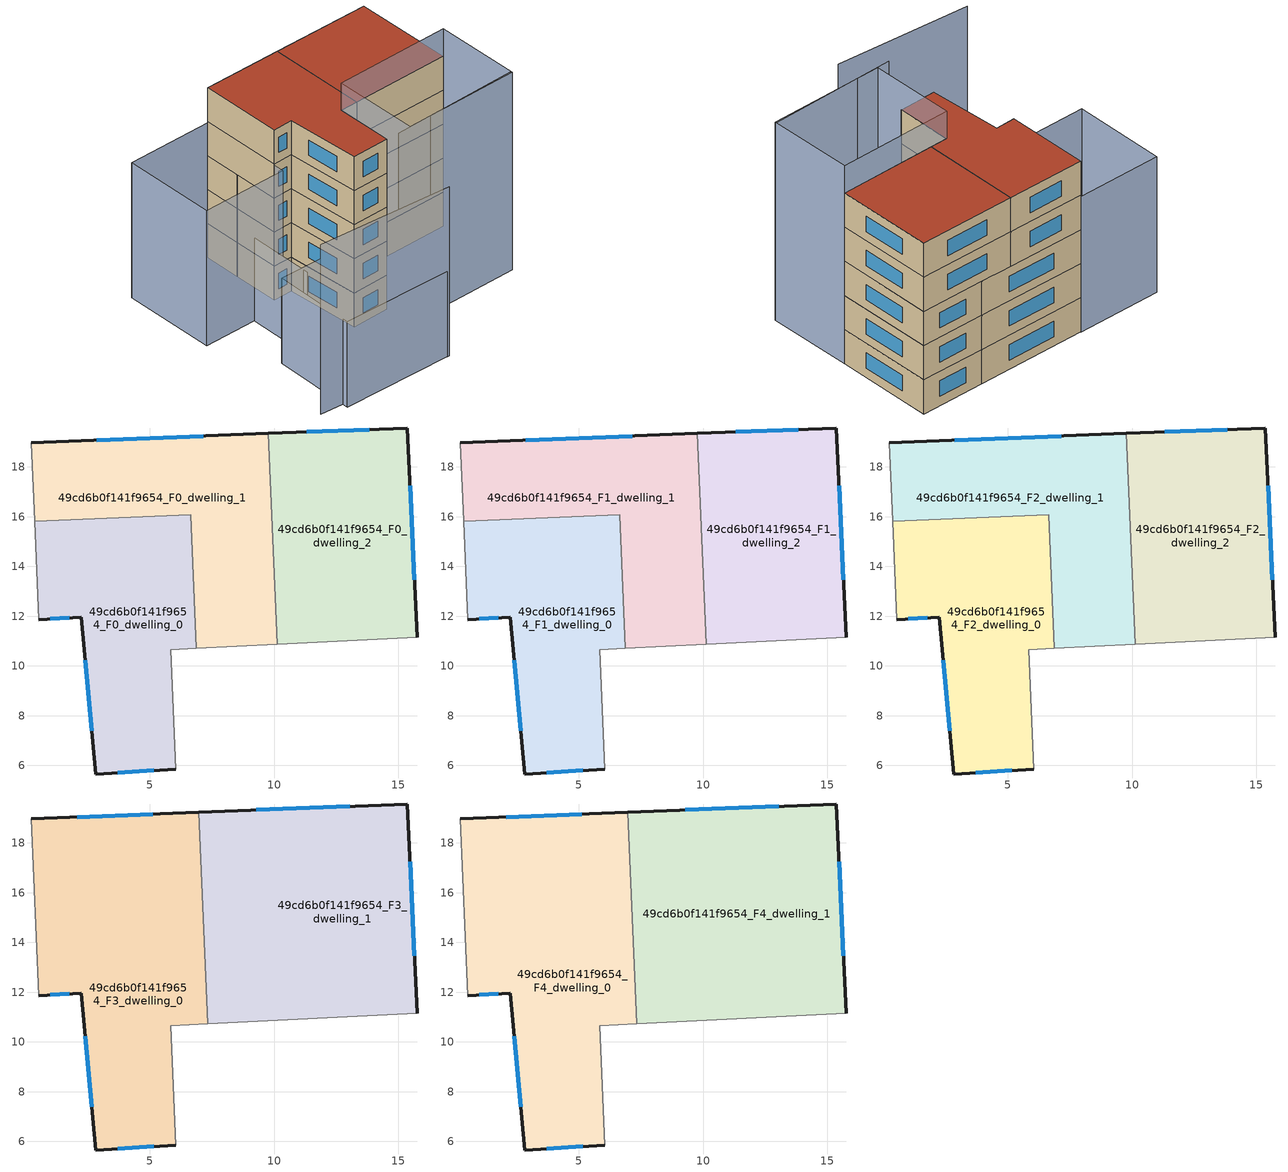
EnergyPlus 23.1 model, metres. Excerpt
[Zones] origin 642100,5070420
49cd6b0f141f9654_F0_dwelling_0
 floor ground (EU_floor_Construction): 6.64,16.08 6.87,10.71 5.85,10.66 6.05,5.86 2.84,5.66 2.24,11.96 0.54,11.86 0.38,15.82 z0
 wall outside (EU_wall_Construction): 0.54,11.86 2.24,11.96 2.84,5.66 6.05,5.86 z0:3
 wall adiabatic (EU_wall_Construction): 0.38,15.82 0.54,11.86 / 6.05,5.86 5.85,10.66 6.87,10.71 z0:3
 wall to 49cd6b0f141f9654_F0_dwelling_1 (EU_wall_Construction): 6.87,10.71 6.64,16.08 0.38,15.82 z0:3
 window (EU_Window_Construction): 2.41,10.23 2.68,7.39 / 1.01,11.89 1.78,11.94 / 3.72,5.71 5.16,5.8 z0.83:2.17
49cd6b0f141f9654_F0_dwelling_1
 floor ground (EU_floor_Construction): 9.77,19.34 10.12,10.88 6.87,10.71 6.64,16.08 0.38,15.82 0.24,18.97 z0
 wall outside (EU_wall_Construction): 9.77,19.34 0.24,18.97 z0:3
 wall adiabatic (EU_wall_Construction): 0.24,18.97 0.38,15.82 / 6.87,10.71 10.12,10.88 z0:3
 wall to 49cd6b0f141f9654_F0_dwelling_2 (EU_wall_Construction): 10.12,10.88 9.77,19.34 z0:3
 window (EU_Window_Construction): 7.15,19.24 2.86,19.07 z0.83:2.17
49cd6b0f141f9654_F0_dwelling_2
 floor ground (EU_floor_Construction): 15.36,19.57 15.75,11.16 10.12,10.88 9.77,19.34 z0
 wall outside (EU_wall_Construction): 15.75,11.16 15.36,19.57 9.77,19.34 z0:3
 wall adiabatic (EU_wall_Construction): 10.12,10.88 15.75,11.16 z0:3
 window (EU_Window_Construction): 13.82,19.5 11.31,19.41 / 15.64,13.47 15.47,17.25 z0.83:2.17
49cd6b0f141f9654_F1_dwelling_0
 floor to 49cd6b0f141f9654_F0_dwelling_0 (EU_floor_Construction): 6.64,16.08 6.87,10.71 5.85,10.66 6.05,5.86 2.84,5.66 2.24,11.96 0.54,11.86 0.38,15.82 z3
 wall outside (EU_wall_Construction): 0.54,11.86 2.24,11.96 2.84,5.66 6.05,5.86 z3:6
 wall adiabatic (EU_wall_Construction): 0.38,15.82 0.54,11.86 / 6.05,5.86 5.85,10.66 6.87,10.71 z3:6
 wall to 49cd6b0f141f9654_F1_dwelling_1 (EU_wall_Construction): 6.87,10.71 6.64,16.08 0.38,15.82 z3:6
 window (EU_Window_Construction): 2.41,10.23 2.68,7.39 / 1.01,11.89 1.78,11.94 / 3.72,5.71 5.16,5.8 z3.83:5.17
49cd6b0f141f9654_F1_dwelling_1
 floor to 49cd6b0f141f9654_F0_dwelling_1 (EU_floor_Construction): 9.77,19.34 10.12,10.88 6.87,10.71 6.64,16.08 0.38,15.82 0.24,18.97 z3
 wall outside (EU_wall_Construction): 9.77,19.34 0.24,18.97 z3:6
 wall adiabatic (EU_wall_Construction): 0.24,18.97 0.38,15.82 / 6.87,10.71 10.12,10.88 z3:6
 wall to 49cd6b0f141f9654_F1_dwelling_2 (EU_wall_Construction): 10.12,10.88 9.77,19.34 z3:6
 window (EU_Window_Construction): 7.15,19.24 2.86,19.07 z3.83:5.17
49cd6b0f141f9654_F1_dwelling_2
 floor to 49cd6b0f141f9654_F0_dwelling_2 (EU_floor_Construction): 15.36,19.57 15.75,11.16 10.12,10.88 9.77,19.34 z3
 wall outside (EU_wall_Construction): 15.75,11.16 15.36,19.57 9.77,19.34 z3:6
 wall adiabatic (EU_wall_Construction): 10.12,10.88 15.75,11.16 z3:6
 window (EU_Window_Construction): 13.82,19.5 11.31,19.41 / 15.64,13.47 15.47,17.25 z3.83:5.17
49cd6b0f141f9654_F2_dwelling_0
 floor to 49cd6b0f141f9654_F1_dwelling_0 (EU_floor_Construction): 6.64,16.08 6.87,10.71 5.85,10.66 6.05,5.86 2.84,5.66 2.24,11.96 0.54,11.86 0.38,15.82 z6
 wall outside (EU_wall_Construction): 0.54,11.86 2.24,11.96 2.84,5.66 6.05,5.86 z6:9
 wall adiabatic (EU_wall_Construction): 0.38,15.82 0.54,11.86 / 6.05,5.86 5.85,10.66 6.87,10.71 z6:9
 wall to 49cd6b0f141f9654_F2_dwelling_1 (EU_wall_Construction): 6.87,10.71 6.64,16.08 0.38,15.82 z6:9
 window (EU_Window_Construction): 2.41,10.23 2.68,7.39 / 1.01,11.89 1.78,11.94 / 3.72,5.71 5.16,5.8 z6.83:8.17
49cd6b0f141f9654_F2_dwelling_1
 floor to 49cd6b0f141f9654_F1_dwelling_1 (EU_floor_Construction): 9.77,19.34 10.12,10.88 6.87,10.71 6.64,16.08 0.38,15.82 0.24,18.97 z6
 wall outside (EU_wall_Construction): 9.77,19.34 0.24,18.97 z6:9
 wall adiabatic (EU_wall_Construction): 0.24,18.97 0.38,15.82 / 6.87,10.71 10.12,10.88 z6:9
 wall to 49cd6b0f141f9654_F2_dwelling_2 (EU_wall_Construction): 10.12,10.88 9.77,19.34 z6:9
 window (EU_Window_Construction): 7.15,19.24 2.86,19.07 z6.83:8.17
49cd6b0f141f9654_F2_dwelling_2
 floor to 49cd6b0f141f9654_F1_dwelling_2 (EU_floor_Construction): 15.36,19.57 15.75,11.16 10.12,10.88 9.77,19.34 z6
 wall outside (EU_wall_Construction): 15.75,11.16 15.36,19.57 9.77,19.34 z6:9
 wall adiabatic (EU_wall_Construction): 10.12,10.88 15.75,11.16 z6:9
 window (EU_Window_Construction): 13.82,19.5 11.31,19.41 / 15.64,13.47 15.47,17.25 z6.83:8.17
49cd6b0f141f9654_F3_dwelling_0
 floor to 49cd6b0f141f9654_F2_dwelling_0 (EU_floor_Construction): 6.64,16.08 6.87,10.71 5.85,10.66 6.05,5.86 2.84,5.66 2.24,11.96 0.54,11.86 0.38,15.82 z9
 floor to 49cd6b0f141f9654_F2_dwelling_1 (EU_floor_Construction): 6.98,19.23 7.34,10.74 6.87,10.71 6.64,16.08 0.38,15.82 0.24,18.97 z9
 wall outside (EU_wall_Construction): 0.54,11.86 2.24,11.96 2.84,5.66 6.05,5.86 / 6.98,19.24 0.24,18.97 z9:12
 wall adiabatic (EU_wall_Construction): 0.24,18.97 0.54,11.86 / 6.05,5.86 5.85,10.66 7.34,10.74 z9:12
 wall to 49cd6b0f141f9654_F3_dwelling_1 (EU_wall_Construction): 7.34,10.74 6.98,19.24 z9:12
 window (EU_Window_Construction): 2.41,10.23 2.68,7.39 / 1.01,11.89 1.78,11.94 / 5.12,19.16 2.1,19.04 / 3.72,5.71 5.16,5.8 z9.83:11.17
49cd6b0f141f9654_F3_dwelling_1
 floor to 49cd6b0f141f9654_F2_dwelling_1 (EU_floor_Construction): 9.77,19.34 10.12,10.88 7.34,10.74 6.98,19.23 z9
 floor to 49cd6b0f141f9654_F2_dwelling_2 (EU_floor_Construction): 15.36,19.57 15.75,11.16 10.12,10.88 9.77,19.34 z9
 wall outside (EU_wall_Construction): 15.75,11.16 15.36,19.57 6.98,19.24 z9:12
 wall adiabatic (EU_wall_Construction): 7.34,10.74 15.75,11.16 z9:12
 window (EU_Window_Construction): 13.05,19.47 9.28,19.33 / 15.64,13.47 15.47,17.25 z9.83:11.17
49cd6b0f141f9654_F4_dwelling_0
 floor to 49cd6b0f141f9654_F3_dwelling_0 (EU_floor_Construction): 6.98,19.24 7.34,10.74 5.85,10.66 6.05,5.86 2.84,5.66 2.24,11.96 0.54,11.86 0.24,18.97 z12
 wall outside (EU_wall_Construction): 0.54,11.86 2.24,11.96 2.84,5.66 6.05,5.86 / 6.98,19.24 0.24,18.97 z12:15
 wall adiabatic (EU_wall_Construction): 0.24,18.97 0.54,11.86 / 6.05,5.86 5.85,10.66 7.34,10.74 z12:15
 wall to 49cd6b0f141f9654_F4_dwelling_1 (EU_wall_Construction): 7.34,10.74 6.98,19.24 z12:15
 window (EU_Window_Construction): 2.41,10.23 2.68,7.39 / 1.01,11.89 1.78,11.94 / 5.12,19.16 2.1,19.04 / 3.72,5.71 5.16,5.8 z12.83:14.17
 roof outside (EU_roof_Construction): 6.05,5.86 5.85,10.66 7.34,10.74 6.98,19.24 0.24,18.97 0.54,11.86 2.24,11.96 2.84,5.66 z15
49cd6b0f141f9654_F4_dwelling_1
 floor to 49cd6b0f141f9654_F3_dwelling_1 (EU_floor_Construction): 15.36,19.57 15.75,11.16 7.34,10.74 6.98,19.24 z12
 wall outside (EU_wall_Construction): 15.75,11.16 15.36,19.57 6.98,19.24 z12:15
 wall adiabatic (EU_wall_Construction): 7.34,10.74 15.75,11.16 z12:15
 window (EU_Window_Construction): 13.05,19.47 9.28,19.33 / 15.64,13.47 15.47,17.25 z12.83:14.17
 roof outside (EU_roof_Construction): 15.75,11.16 15.36,19.57 6.98,19.24 7.34,10.74 z15
shading: 0.58,10.96 -6.76,10.66 / -6.76,10.66 -7.09,18.67 / -7.09,18.67 0.25,18.97 / 0.25,18.97 0.58,10.96 z0:11.9; -5.9,-1.08 5.83,-1.45 z0:14.9; 5.03,3.26 16.05,3.95 / 5.8,10.66 15.75,11.16 / 15.75,11.16 16.12,3.86 / 16.12,3.86 6.17,3.36 / 6.17,3.36 5.8,10.66 z0:17.4; 5.78,-1.45 -3.86,-1.65 / -3.86,-1.65 -4.01,5.52 / -4.01,5.52 5.64,5.72 / 5.64,5.72 5.78,-1.45 z0:7.5; -2.16,10.86 -1.96,5.12 z0:7.3
[Building]
EU S2 Campaign: North Axis=0; Terrain=City; Solar Distribution=FullExterior
[Site:Location]
Lyon-Bron: Latitude=45.75; Longitude=5; Time Zone=1; Elevation=198
[SizingPeriod:WeatherFileDays]
AnnualSizingPeriod: Begin Month=1; Begin Day of Month=1; End Month=12; End Day of Month=31; Day of Week for Start Day=Monday; Use Weather File Daylight Saving Period=No; Use Weather File Rain and Snow Indicators=No
[MATERIAL]
EU_InternalMass_Material: Roughness=MediumRough; Thickness=0.1; Conductivity=1; Density=1800; Specific Heat=900; Thermal Absorptance=0.9; Solar Absorptance=0.7; Visible Absorptance=0.7
[MATERIAL:NOMASS] Roughness=MediumRough; Thermal Absorptance=0.9; Solar Absorptance=0.7; Visible Absorptance=0.7
Name | Thermal Resistance
EU_wall_NoMass | 0.87146
EU_roof_NoMass | 0.842276
EU_floor_NoMass | 0.496999
[WINDOWMATERIAL:SIMPLEGLAZINGSYSTEM]
EU_Window_SimpleGlazing: UFactor=2.2525; Solar Heat Gain Coefficient=0.76; Visible Transmittance=0.76
[CONSTRUCTION]
EU_wall_Construction: EU_wall_NoMass
EU_roof_Construction: EU_roof_NoMass
EU_floor_Construction: EU_floor_NoMass
EU_Window_Construction: EU_Window_SimpleGlazing
EU_InternalMass_Construction: EU_InternalMass_Material
[ZONE] Type=1; Multiplier=1; Ceiling Height=autocalculate; Floor Area=autocalculate; Part of Total Floor Area=Yes
Name | Volume
49cd6b0f141f9654_F0_dwelling_0; 49cd6b0f141f9654_F1_dwelling_0; 49cd6b0f141f9654_F2_dwelling_0; 49cd6b0f141f9654_F0_dwelling_2; 49cd6b0f141f9654_F1_dwelling_2; 49cd6b0f141f9654_F2_dwelling_2 | 142.236
49cd6b0f141f9654_F3_dwelling_0; 49cd6b0f141f9654_F4_dwelling_0 | 213.338
49cd6b0f141f9654_F0_dwelling_1; 49cd6b0f141f9654_F1_dwelling_1; 49cd6b0f141f9654_F2_dwelling_1 | 142.232
49cd6b0f141f9654_F3_dwelling_1; 49cd6b0f141f9654_F4_dwelling_1 | 213.366
[INTERNALMASS] Construction=EU_InternalMass_Construction
Name | Zone or ZoneList | Surface Area
49cd6b0f141f9654_F0_dwelling_0_EU_InternalMass | 49cd6b0f141f9654_F0_dwelling_0 | 47.4131
49cd6b0f141f9654_F0_dwelling_1_EU_InternalMass | 49cd6b0f141f9654_F0_dwelling_1 | 47.4102
49cd6b0f141f9654_F0_dwelling_2_EU_InternalMass | 49cd6b0f141f9654_F0_dwelling_2 | 47.4141
49cd6b0f141f9654_F1_dwelling_0_EU_InternalMass | 49cd6b0f141f9654_F1_dwelling_0 | 47.4131
49cd6b0f141f9654_F1_dwelling_1_EU_InternalMass | 49cd6b0f141f9654_F1_dwelling_1 | 47.4102
49cd6b0f141f9654_F1_dwelling_2_EU_InternalMass | 49cd6b0f141f9654_F1_dwelling_2 | 47.4141
49cd6b0f141f9654_F2_dwelling_0_EU_InternalMass | 49cd6b0f141f9654_F2_dwelling_0 | 47.4131
49cd6b0f141f9654_F2_dwelling_1_EU_InternalMass | 49cd6b0f141f9654_F2_dwelling_1 | 47.4102
49cd6b0f141f9654_F2_dwelling_2_EU_InternalMass | 49cd6b0f141f9654_F2_dwelling_2 | 47.4141
49cd6b0f141f9654_F3_dwelling_0_EU_InternalMass | 49cd6b0f141f9654_F3_dwelling_0 | 71.1144
49cd6b0f141f9654_F3_dwelling_1_EU_InternalMass | 49cd6b0f141f9654_F3_dwelling_1 | 71.1233
49cd6b0f141f9654_F4_dwelling_0_EU_InternalMass | 49cd6b0f141f9654_F4_dwelling_0 | 71.1144
49cd6b0f141f9654_F4_dwelling_1_EU_InternalMass | 49cd6b0f141f9654_F4_dwelling_1 | 71.1233
[OTHEREQUIPMENT] Fuel Type=Electricity; Design Level Calculation Method=Watts/Area; Power per Zone Floor Area=1; Fraction Latent=0; Fraction Radiant=0; Fraction Lost=0; Carbon Dioxide Generation Rate=0; EndUse Subcategory=EU_Step8_InternalGains
Name | Zone or ZoneList or Space or SpaceList | Schedule
EU_Step8_InternalGain_49cd6b0f141f9654_F0_dwelling_0_f000 | 49cd6b0f141f9654_F0_dwelling_0 | EU_Step8_GainSchedule_49cd6b0f141f9654_F0_dwelling_0_f000
EU_Step8_InternalGain_49cd6b0f141f9654_F0_dwelling_1_f000 | 49cd6b0f141f9654_F0_dwelling_1 | EU_Step8_GainSchedule_49cd6b0f141f9654_F0_dwelling_1_f000
EU_Step8_InternalGain_49cd6b0f141f9654_F0_dwelling_2_f000 | 49cd6b0f141f9654_F0_dwelling_2 | EU_Step8_GainSchedule_49cd6b0f141f9654_F0_dwelling_2_f000
EU_Step8_InternalGain_49cd6b0f141f9654_F1_dwelling_0_f000 | 49cd6b0f141f9654_F1_dwelling_0 | EU_Step8_GainSchedule_49cd6b0f141f9654_F1_dwelling_0_f000
EU_Step8_InternalGain_49cd6b0f141f9654_F1_dwelling_1_f000 | 49cd6b0f141f9654_F1_dwelling_1 | EU_Step8_GainSchedule_49cd6b0f141f9654_F1_dwelling_1_f000
EU_Step8_InternalGain_49cd6b0f141f9654_F1_dwelling_2_f000 | 49cd6b0f141f9654_F1_dwelling_2 | EU_Step8_GainSchedule_49cd6b0f141f9654_F1_dwelling_2_f000
EU_Step8_InternalGain_49cd6b0f141f9654_F2_dwelling_0_f000 | 49cd6b0f141f9654_F2_dwelling_0 | EU_Step8_GainSchedule_49cd6b0f141f9654_F2_dwelling_0_f000
EU_Step8_InternalGain_49cd6b0f141f9654_F2_dwelling_1_f000 | 49cd6b0f141f9654_F2_dwelling_1 | EU_Step8_GainSchedule_49cd6b0f141f9654_F2_dwelling_1_f000
EU_Step8_InternalGain_49cd6b0f141f9654_F2_dwelling_2_f000 | 49cd6b0f141f9654_F2_dwelling_2 | EU_Step8_GainSchedule_49cd6b0f141f9654_F2_dwelling_2_f000
EU_Step8_InternalGain_49cd6b0f141f9654_F3_dwelling_0_f000 | 49cd6b0f141f9654_F3_dwelling_0 | EU_Step8_GainSchedule_49cd6b0f141f9654_F3_dwelling_0_f000
EU_Step8_InternalGain_49cd6b0f141f9654_F3_dwelling_1_f000 | 49cd6b0f141f9654_F3_dwelling_1 | EU_Step8_GainSchedule_49cd6b0f141f9654_F3_dwelling_1_f000
EU_Step8_InternalGain_49cd6b0f141f9654_F4_dwelling_0_f000 | 49cd6b0f141f9654_F4_dwelling_0 | EU_Step8_GainSchedule_49cd6b0f141f9654_F4_dwelling_0_f000
EU_Step8_InternalGain_49cd6b0f141f9654_F4_dwelling_1_f000 | 49cd6b0f141f9654_F4_dwelling_1 | EU_Step8_GainSchedule_49cd6b0f141f9654_F4_dwelling_1_f000
[ZONEVENTILATION:DESIGNFLOWRATE] Schedule=EU_AlwaysOn; Design Flow Rate Calculation Method=AirChanges/Hour; Air Changes per Hour=0.425; Ventilation Type=Natural; Fan Pressure Rise=0; Fan Total Efficiency=1; Constant Term Coefficient=1; Temperature Term Coefficient=0; Velocity Term Coefficient=0; Velocity Squared Term Coefficient=0; Minimum Indoor Temperature=-100; Maximum Indoor Temperature=100; Delta Temperature=-100; Minimum Outdoor Temperature=-100; Maximum Outdoor Temperature=100; Maximum Wind Speed=40
Name | Zone or ZoneList or Space or SpaceList
EU_ConstantAir_49cd6b0f141f9654_F0_dwelling_0 | 49cd6b0f141f9654_F0_dwelling_0
EU_ConstantAir_49cd6b0f141f9654_F0_dwelling_1 | 49cd6b0f141f9654_F0_dwelling_1
EU_ConstantAir_49cd6b0f141f9654_F0_dwelling_2 | 49cd6b0f141f9654_F0_dwelling_2
EU_ConstantAir_49cd6b0f141f9654_F1_dwelling_0 | 49cd6b0f141f9654_F1_dwelling_0
EU_ConstantAir_49cd6b0f141f9654_F1_dwelling_1 | 49cd6b0f141f9654_F1_dwelling_1
EU_ConstantAir_49cd6b0f141f9654_F1_dwelling_2 | 49cd6b0f141f9654_F1_dwelling_2
EU_ConstantAir_49cd6b0f141f9654_F2_dwelling_0 | 49cd6b0f141f9654_F2_dwelling_0
EU_ConstantAir_49cd6b0f141f9654_F2_dwelling_1 | 49cd6b0f141f9654_F2_dwelling_1
EU_ConstantAir_49cd6b0f141f9654_F2_dwelling_2 | 49cd6b0f141f9654_F2_dwelling_2
EU_ConstantAir_49cd6b0f141f9654_F3_dwelling_0 | 49cd6b0f141f9654_F3_dwelling_0
EU_ConstantAir_49cd6b0f141f9654_F3_dwelling_1 | 49cd6b0f141f9654_F3_dwelling_1
EU_ConstantAir_49cd6b0f141f9654_F4_dwelling_0 | 49cd6b0f141f9654_F4_dwelling_0
EU_ConstantAir_49cd6b0f141f9654_F4_dwelling_1 | 49cd6b0f141f9654_F4_dwelling_1
[HVACTEMPLATE:THERMOSTAT] Constant Heating Setpoint=20; Constant Cooling Setpoint=50
EU_HeatOnly_49cd6b0f141f9654_F0_dwelling_0; EU_HeatOnly_49cd6b0f141f9654_F0_dwelling_1; EU_HeatOnly_49cd6b0f141f9654_F0_dwelling_2; EU_HeatOnly_49cd6b0f141f9654_F1_dwelling_0; EU_HeatOnly_49cd6b0f141f9654_F1_dwelling_1; EU_HeatOnly_49cd6b0f141f9654_F1_dwelling_2; EU_HeatOnly_49cd6b0f141f9654_F2_dwelling_0; EU_HeatOnly_49cd6b0f141f9654_F2_dwelling_1; EU_HeatOnly_49cd6b0f141f9654_F2_dwelling_2; EU_HeatOnly_49cd6b0f141f9654_F3_dwelling_0; EU_HeatOnly_49cd6b0f141f9654_F3_dwelling_1; EU_HeatOnly_49cd6b0f141f9654_F4_dwelling_0; EU_HeatOnly_49cd6b0f141f9654_F4_dwelling_1
[HVACTEMPLATE:ZONE:IDEALLOADSAIRSYSTEM] System Availability Schedule=EU_AlwaysOn; Maximum Heating Supply Air Temperature=50; Minimum Cooling Supply Air Temperature=13; Maximum Heating Supply Air Humidity Ratio=0.0156; Minimum Cooling Supply Air Humidity Ratio=0.0077; Heating Limit=NoLimit; Cooling Limit=NoLimit; Heating Availability Schedule=EU_AlwaysOn; Cooling Availability Schedule=EU_CoolingOff; Dehumidification Control Type=ConstantSensibleHeatRatio; Cooling Sensible Heat Ratio=0.7; Dehumidification Setpoint=60; Humidification Control Type=None; Humidification Setpoint=30; Outdoor Air Method=None; Outdoor Air Flow Rate per Person=0.00944; Outdoor Air Flow Rate per Zone Floor Area=0; Outdoor Air Flow Rate per Zone=0; Demand Controlled Ventilation Type=None; Outdoor Air Economizer Type=NoEconomizer; Heat Recovery Type=None; Sensible Heat Recovery Effectiveness=0.7; Latent Heat Recovery Effectiveness=0.65
Name | Template Thermostat
49cd6b0f141f9654_F0_dwelling_0 | EU_HeatOnly_49cd6b0f141f9654_F0_dwelling_0
49cd6b0f141f9654_F0_dwelling_1 | EU_HeatOnly_49cd6b0f141f9654_F0_dwelling_1
49cd6b0f141f9654_F0_dwelling_2 | EU_HeatOnly_49cd6b0f141f9654_F0_dwelling_2
49cd6b0f141f9654_F1_dwelling_0 | EU_HeatOnly_49cd6b0f141f9654_F1_dwelling_0
49cd6b0f141f9654_F1_dwelling_1 | EU_HeatOnly_49cd6b0f141f9654_F1_dwelling_1
49cd6b0f141f9654_F1_dwelling_2 | EU_HeatOnly_49cd6b0f141f9654_F1_dwelling_2
49cd6b0f141f9654_F2_dwelling_0 | EU_HeatOnly_49cd6b0f141f9654_F2_dwelling_0
49cd6b0f141f9654_F2_dwelling_1 | EU_HeatOnly_49cd6b0f141f9654_F2_dwelling_1
49cd6b0f141f9654_F2_dwelling_2 | EU_HeatOnly_49cd6b0f141f9654_F2_dwelling_2
49cd6b0f141f9654_F3_dwelling_0 | EU_HeatOnly_49cd6b0f141f9654_F3_dwelling_0
49cd6b0f141f9654_F3_dwelling_1 | EU_HeatOnly_49cd6b0f141f9654_F3_dwelling_1
49cd6b0f141f9654_F4_dwelling_0 | EU_HeatOnly_49cd6b0f141f9654_F4_dwelling_0
49cd6b0f141f9654_F4_dwelling_1 | EU_HeatOnly_49cd6b0f141f9654_F4_dwelling_1
[SIZING:ZONE] Zone Cooling Design Supply Air Temperature Input Method=SupplyAirTemperature; Zone Cooling Design Supply Air Temperature=13; Zone Heating Design Supply Air Temperature Input Method=SupplyAirTemperature; Zone Heating Design Supply Air Temperature=50; Zone Cooling Design Supply Air Humidity Ratio=0.008; Zone Heating Design Supply Air Humidity Ratio=0.008; Cooling Design Air Flow Method=DesignDay; Cooling Design Air Flow Rate=0; Cooling Minimum Air Flow per Zone Floor Area=0.000762; Cooling Minimum Air Flow=0; Cooling Minimum Air Flow Fraction=0.2; Heating Design Air Flow Method=DesignDay; Heating Design Air Flow Rate=0; Heating Maximum Air Flow per Zone Floor Area=0.002032; Heating Maximum Air Flow=0.141576; Heating Maximum Air Flow Fraction=0.3; Account for Dedicated Outdoor Air System=No; Dedicated Outdoor Air System Control Strategy=NeutralSupplyAir; Dedicated Outdoor Air Low Setpoint Temperature for Design=autosize; Dedicated Outdoor Air High Setpoint Temperature for Design=autosize; Zone Load Sizing Method=Sensible Load Only No Latent Load; Zone Latent Cooling Design Supply Air Humidity Ratio Input Method=HumidityRatioDifference; Zone Cooling Design Supply Air Humidity Ratio Difference=0.005; Zone Latent Heating Design Supply Air Humidity Ratio Input Method=HumidityRatioDifference; Zone Humidification Design Supply Air Humidity Ratio Difference=0.005
49cd6b0f141f9654_F0_dwelling_0; 49cd6b0f141f9654_F0_dwelling_1; 49cd6b0f141f9654_F0_dwelling_2; 49cd6b0f141f9654_F1_dwelling_0; 49cd6b0f141f9654_F1_dwelling_1; 49cd6b0f141f9654_F1_dwelling_2; 49cd6b0f141f9654_F2_dwelling_0; 49cd6b0f141f9654_F2_dwelling_1; 49cd6b0f141f9654_F2_dwelling_2; 49cd6b0f141f9654_F3_dwelling_0; 49cd6b0f141f9654_F3_dwelling_1; 49cd6b0f141f9654_F4_dwelling_0; 49cd6b0f141f9654_F4_dwelling_1
[SCHEDULE:CONSTANT]
Name | Hourly Value
EU_AlwaysOn | 1
EU_CoolingOff | 0
[SCHEDULE:FILE] Column Number=1; Rows to Skip at Top=0; Number of Hours of Data=8760; Column Separator=Comma; Interpolate to Timestep=No; Minutes per Item=60; Adjust Schedule for Daylight Savings=Yes
Name | File
EU_Step8_GainSchedule_49cd6b0f141f9654_F0_dwelling_0_f000 | ../../schedules/49cd6b0f141f9654/49cd6b0f141f9654_F0_dwelling_0_f000_gain.csv
EU_Step8_GainSchedule_49cd6b0f141f9654_F0_dwelling_1_f000 | ../../schedules/49cd6b0f141f9654/49cd6b0f141f9654_F0_dwelling_1_f000_gain.csv
EU_Step8_GainSchedule_49cd6b0f141f9654_F0_dwelling_2_f000 | ../../schedules/49cd6b0f141f9654/49cd6b0f141f9654_F0_dwelling_2_f000_gain.csv
EU_Step8_GainSchedule_49cd6b0f141f9654_F1_dwelling_0_f000 | ../../schedules/49cd6b0f141f9654/49cd6b0f141f9654_F1_dwelling_0_f000_gain.csv
EU_Step8_GainSchedule_49cd6b0f141f9654_F1_dwelling_1_f000 | ../../schedules/49cd6b0f141f9654/49cd6b0f141f9654_F1_dwelling_1_f000_gain.csv
EU_Step8_GainSchedule_49cd6b0f141f9654_F1_dwelling_2_f000 | ../../schedules/49cd6b0f141f9654/49cd6b0f141f9654_F1_dwelling_2_f000_gain.csv
EU_Step8_GainSchedule_49cd6b0f141f9654_F2_dwelling_0_f000 | ../../schedules/49cd6b0f141f9654/49cd6b0f141f9654_F2_dwelling_0_f000_gain.csv
EU_Step8_GainSchedule_49cd6b0f141f9654_F2_dwelling_1_f000 | ../../schedules/49cd6b0f141f9654/49cd6b0f141f9654_F2_dwelling_1_f000_gain.csv
EU_Step8_GainSchedule_49cd6b0f141f9654_F2_dwelling_2_f000 | ../../schedules/49cd6b0f141f9654/49cd6b0f141f9654_F2_dwelling_2_f000_gain.csv
EU_Step8_GainSchedule_49cd6b0f141f9654_F3_dwelling_0_f000 | ../../schedules/49cd6b0f141f9654/49cd6b0f141f9654_F3_dwelling_0_f000_gain.csv
EU_Step8_GainSchedule_49cd6b0f141f9654_F3_dwelling_1_f000 | ../../schedules/49cd6b0f141f9654/49cd6b0f141f9654_F3_dwelling_1_f000_gain.csv
EU_Step8_GainSchedule_49cd6b0f141f9654_F4_dwelling_0_f000 | ../../schedules/49cd6b0f141f9654/49cd6b0f141f9654_F4_dwelling_0_f000_gain.csv
EU_Step8_GainSchedule_49cd6b0f141f9654_F4_dwelling_1_f000 | ../../schedules/49cd6b0f141f9654/49cd6b0f141f9654_F4_dwelling_1_f000_gain.csv
